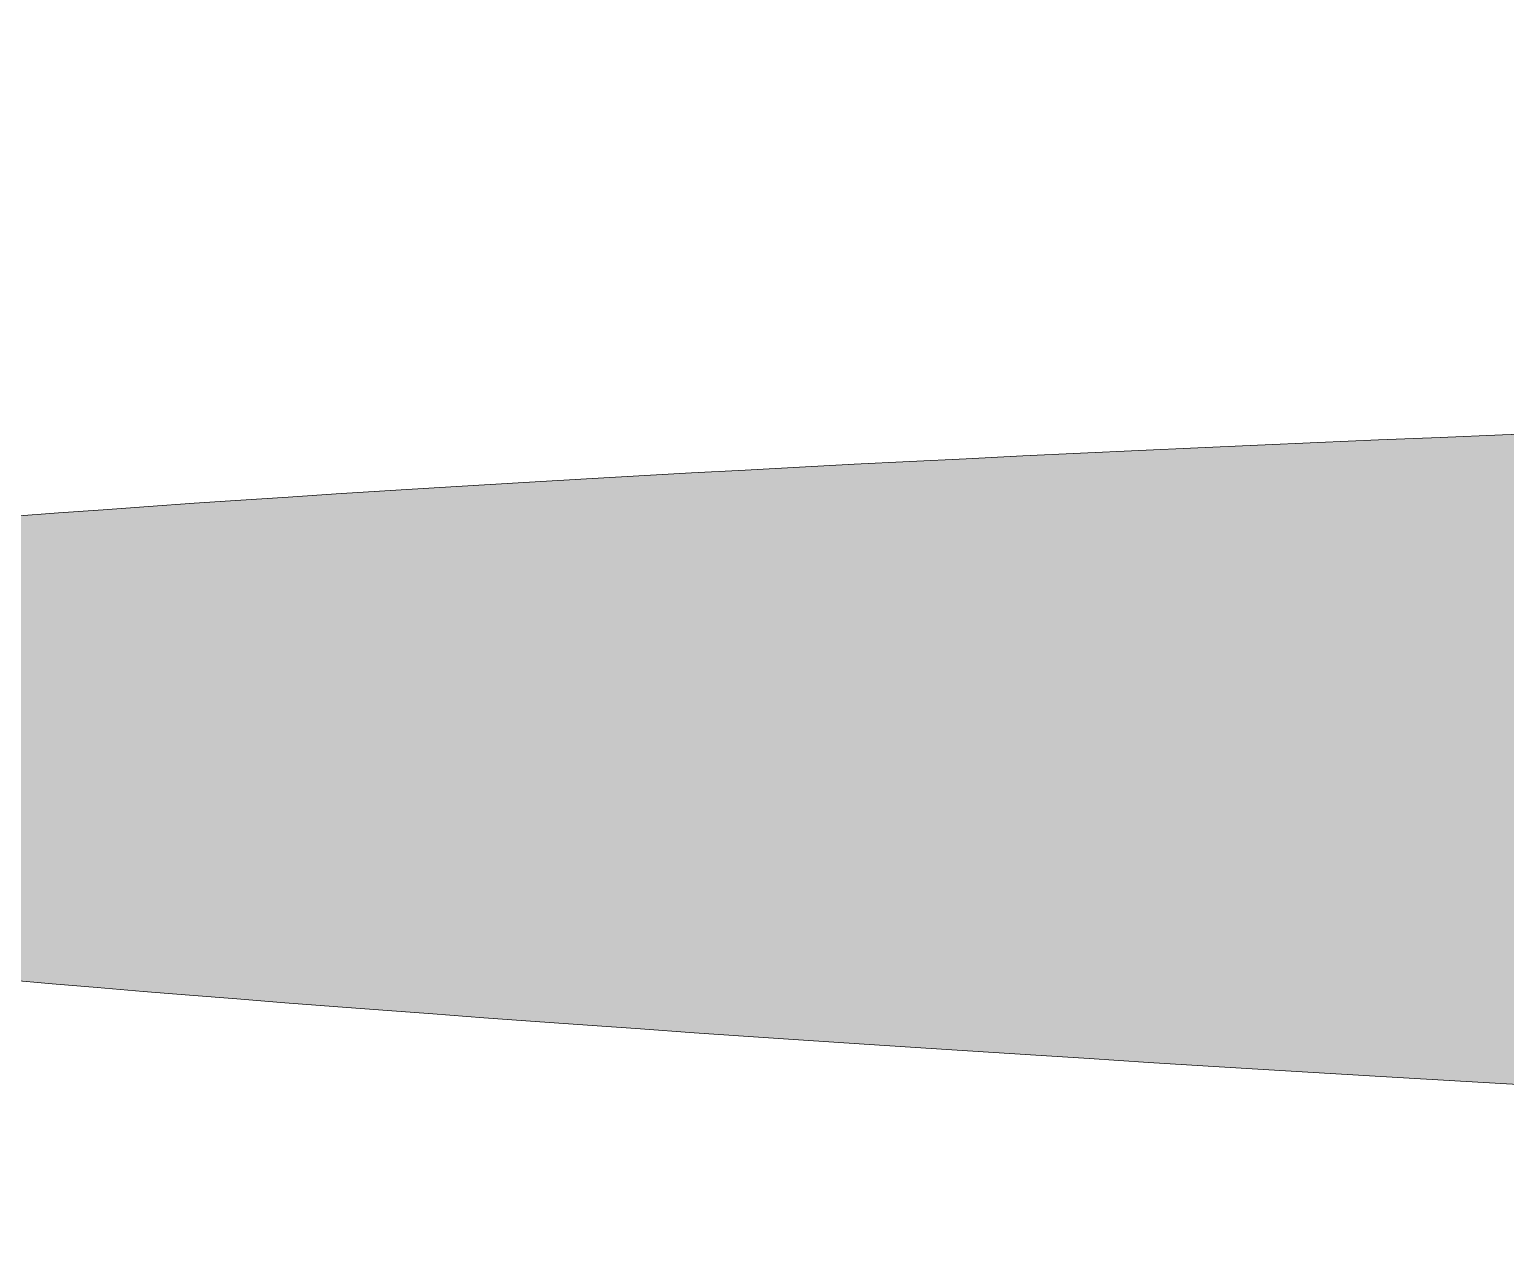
# Model space of a CAD drawing. Header units: centimetres. Extents: x 6.49 to 14.43, y 12.93 to 16.7.
# Drawn here: x 7.2165 to 7.3324, y 12.9822 to 13.0781 of the extents above; entities that cross this region are included whole.
import ezdxf

# ---------------------------------------------------------------- set-up
doc = ezdxf.new("R2010")
doc.units = ezdxf.units.CM
doc.header["$MEASUREMENT"] = 0
doc.layers.add('trasher-magazine-logo', color=7, linetype='Continuous')

# ---------------------------------------------------------------- blocks, each defined once
blk = doc.blocks.new('block 4')
at = {"layer": 'trasher-magazine-logo', "true_color": 0xfe6d2d}
h = blk.add_hatch(color=30, dxfattribs=at)
h.dxf.hatch_style = 2
edge = h.paths.add_edge_path()
edge.add_spline(control_points=[(7.11592, 13.02191), (7.11592, 13.03775), (7.29051, 13.04837), (7.58956, 13.05278), (7.58956, 13.05278), (8.06581, 13.05278), (8.06581, 13.05278), (8.06581, 13.05278), (8.12394, 13.1542), (8.12394, 13.1542), (8.18748, 13.26804), (8.21655, 13.27848), (8.29331, 13.22296), (8.33561, 13.19389), (8.35946, 13.19389), (8.46003, 13.2388), (8.52357, 13.26804), (8.58174, 13.28388), (8.58971, 13.27848), (8.6082, 13.25742), (8.4679, 12.99545), (8.43883, 12.99545), (8.40176, 12.99545), (8.40451, 13.01129), (8.45467, 13.10651), (8.48649, 13.17004), (8.48914, 13.18588), (8.46268, 13.17544), (8.3542, 13.13296), (8.30915, 13.12774), (8.29331, 13.1542), (8.26163, 13.20451), (8.20607, 13.18066), (8.14779, 13.08805), (8.14779, 13.08805), (8.08962, 12.98222), (8.08962, 12.98222), (8.08962, 12.98222), (7.60278, 12.98222), (7.60278, 12.98222), (7.29587, 12.99545), (7.11592, 13.00607), (7.11592, 13.02191), (7.11592, 13.02191), (7.11592, 13.02191), (7.11592, 13.02191)], knot_values=[0, 0, 0, 0, 1, 1, 1, 2, 2, 2, 3, 3, 3, 4, 4, 4, 5, 5, 5, 6, 6, 6, 7, 7, 7, 8, 8, 8, 9, 9, 9, 10, 10, 10, 11, 11, 11, 12, 12, 12, 13, 13, 13, 14, 14, 14, 15, 15, 15, 15], degree=3, periodic=1)
at = {"layer": 'trasher-magazine-logo', "lineweight": 0}
blk.add_open_spline([(7.11592, 13.02191), (7.11592, 13.03775), (7.29051, 13.04837), (7.58956, 13.05278), (7.58956, 13.05278), (8.06581, 13.05278), (8.06581, 13.05278), (8.06581, 13.05278), (8.12394, 13.1542), (8.12394, 13.1542), (8.18748, 13.26804), (8.21655, 13.27848), (8.29331, 13.22296), (8.33561, 13.19389), (8.35946, 13.19389), (8.46003, 13.2388), (8.52357, 13.26804), (8.58174, 13.28388), (8.58971, 13.27848), (8.6082, 13.25742), (8.4679, 12.99545), (8.43883, 12.99545), (8.40176, 12.99545), (8.40451, 13.01129), (8.45467, 13.10651), (8.48649, 13.17004), (8.48914, 13.18588), (8.46268, 13.17544), (8.3542, 13.13296), (8.30915, 13.12774), (8.29331, 13.1542), (8.26163, 13.20451), (8.20607, 13.18066), (8.14779, 13.08805), (8.14779, 13.08805), (8.08962, 12.98222), (8.08962, 12.98222), (8.08962, 12.98222), (7.60278, 12.98222), (7.60278, 12.98222), (7.29587, 12.99545), (7.11592, 13.00607), (7.11592, 13.02191), (7.11592, 13.02191), (7.11592, 13.02191), (7.11592, 13.02191)], degree=3, knots=[0, 0, 0, 0, 1, 1, 1, 2, 2, 2, 3, 3, 3, 4, 4, 4, 5, 5, 5, 6, 6, 6, 7, 7, 7, 8, 8, 8, 9, 9, 9, 10, 10, 10, 11, 11, 11, 12, 12, 12, 13, 13, 13, 14, 14, 14, 15, 15, 15, 15], dxfattribs=at)

msp = doc.modelspace()

# ---------------------------------------------------------------- block references
at = {"layer": 'trasher-magazine-logo'}
msp.add_blockref('block 4', (0, 0), dxfattribs=at)

doc.saveas('drawing.dxf')
